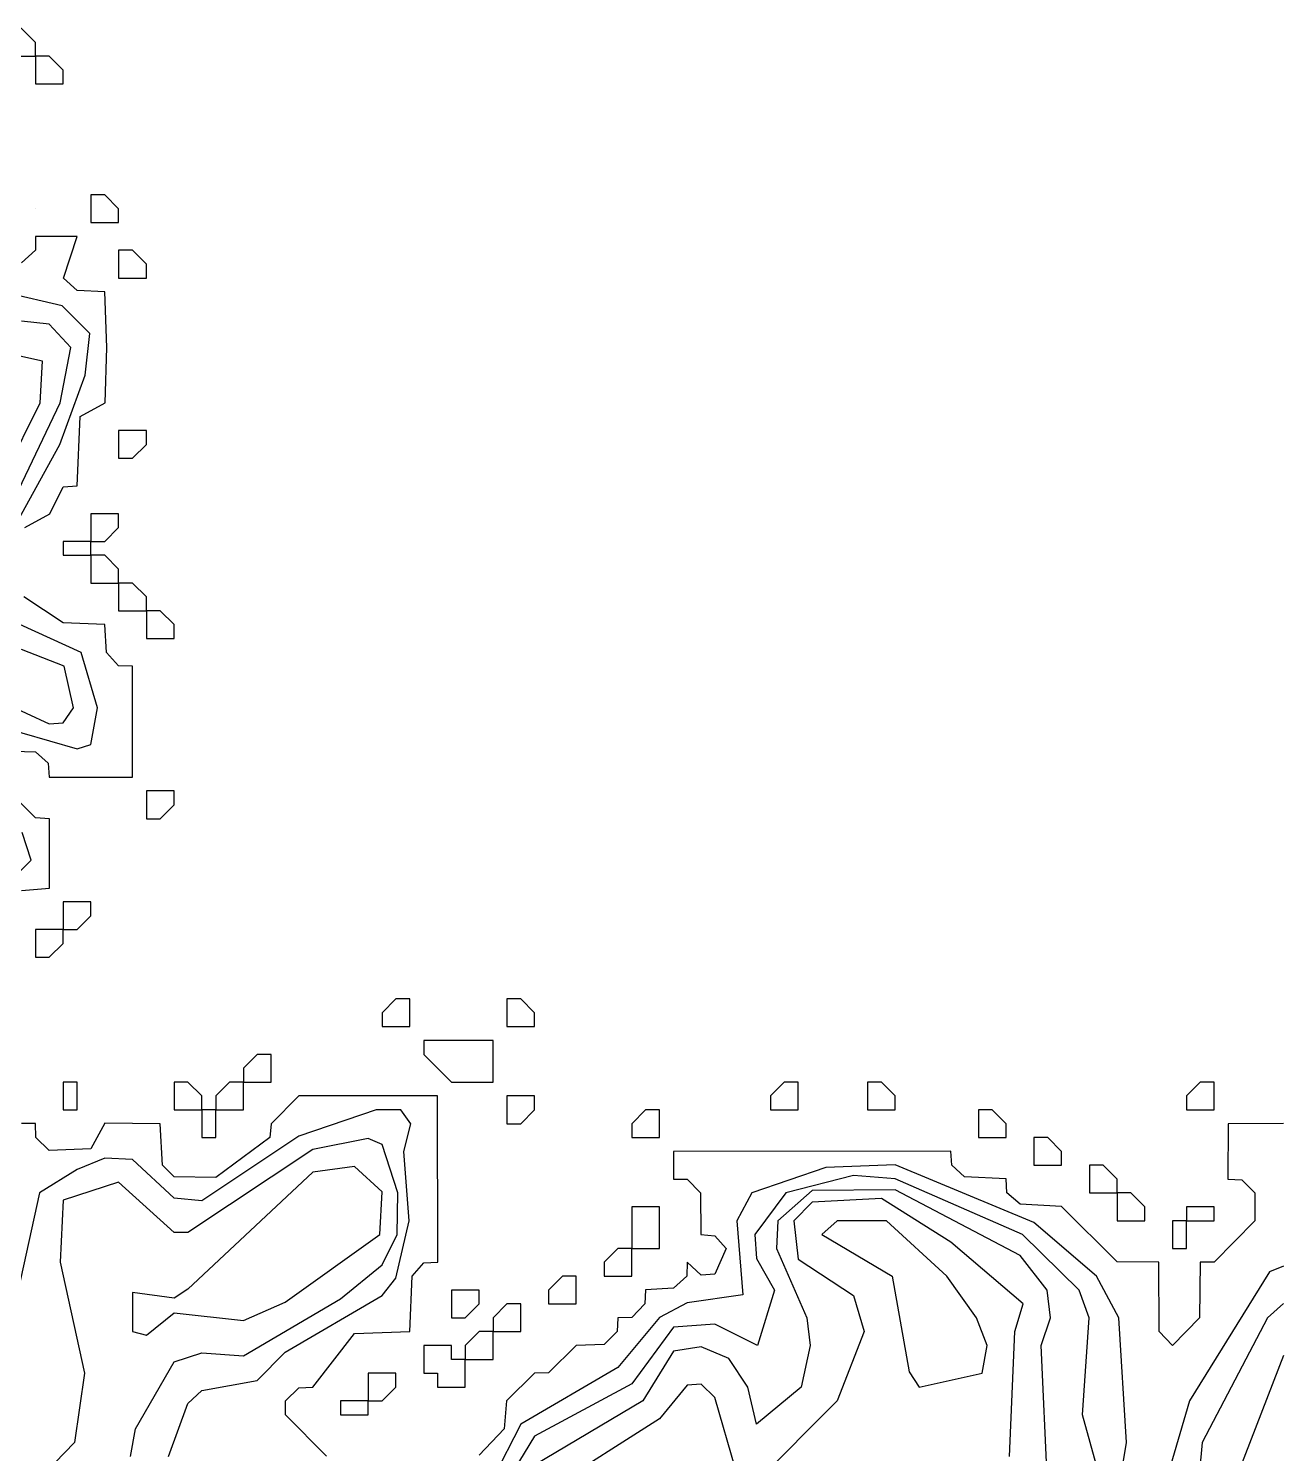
# Model space of a CAD drawing. Header units: metres. Extents: x 310028 to 360472, y 4137098 to 4159193.
# Drawn here: x 359115 to 360472, y 4149371 to 4150912 of the extents above; entities that cross this region are included whole.
import ezdxf

# ---------------------------------------------------------------- set-up
doc = ezdxf.new("R2010")
doc.units = ezdxf.units.M
for name, color, linetype in [('COAST', 5, 'Continuous'), ('CONTOUR', 254, 'Continuous'), ('CONTOUR_INDEX', 33, 'Continuous')]:
    doc.layers.add(name, color=color, linetype=linetype)

msp = doc.modelspace()

# ---------------------------------------------------------------- linework, layer by layer
at = {"layer": 'COAST'}
for points in [[(359092.5, 4150882.5), (359122.5, 4150882.5), (359122.5, 4150897.5), (359107.5, 4150912.5), (359092.5, 4150912.5), (359092.5, 4150882.5)], [(359122.5, 4150852.5), (359152.5, 4150852.5), (359152.5, 4150867.5), (359137.5, 4150882.5), (359122.5, 4150882.5), (359122.5, 4150852.5)], [(359182.5, 4150702.5), (359212.5, 4150702.5), (359212.5, 4150717.5), (359197.5, 4150732.5), (359182.5, 4150732.5), (359182.5, 4150702.5)], [(359122.5, 4150717.5), (359122.5, 4150717.5)], [(359111, 4150372.5), (359137.9, 4150387.5), (359152.5, 4150416.6), (359167.7, 4150417.5), (359171, 4150492.5), (359198, 4150507.5), (359199.7, 4150567.5), (359197.7, 4150627.5), (359167.5, 4150629.1), (359152.8, 4150642.5), (359167.5, 4150687.5), (359122.5, 4150687.5), (359122.4, 4150672.5), (359107.5, 4150658.8)], [(359212.5, 4150642.5), (359242.5, 4150642.5), (359242.5, 4150657.5), (359227.5, 4150672.5), (359212.5, 4150672.5), (359212.5, 4150642.5)], [(359212.5, 4150462.5), (359212.5, 4150447.5), (359227.5, 4150447.5), (359242.5, 4150462.5), (359242.5, 4150477.5), (359212.5, 4150477.5), (359212.5, 4150462.5)], [(359182.5, 4150372.5), (359182.5, 4150357.5), (359197.5, 4150357.5), (359212.5, 4150372.5), (359212.5, 4150387.5), (359182.5, 4150387.5), (359182.5, 4150372.5)], [(359152.5, 4150342.5), (359182.5, 4150342.5), (359182.5, 4150357.5), (359152.5, 4150357.5), (359152.5, 4150342.5)], [(359182.5, 4150312.5), (359212.5, 4150312.5), (359212.5, 4150327.5), (359197.5, 4150342.5), (359182.5, 4150342.5), (359182.5, 4150312.5)], [(359212.5, 4150282.5), (359242.5, 4150282.5), (359242.5, 4150297.5), (359227.5, 4150312.5), (359212.5, 4150312.5), (359212.5, 4150282.5)], [(359062.5, 4150131.5), (359122.5, 4150129.8), (359136.4, 4150117.5), (359137.5, 4150102.3), (359227.5, 4150102.3), (359227.5, 4150222.5), (359212.5, 4150222.9), (359199.3, 4150237.5), (359197.5, 4150267.8), (359152.5, 4150269.4), (359109.8, 4150297.5)], [(359242.5, 4150252.5), (359272.5, 4150252.5), (359272.5, 4150267.5), (359257.5, 4150282.5), (359242.5, 4150282.5), (359242.5, 4150252.5)], [(359107.5, 4149979.7), (359137.8, 4149982.5), (359137.7, 4150057.5), (359122.5, 4150058.6), (359092.5, 4150088.2)], [(359242.5, 4150072.5), (359242.5, 4150057.5), (359257.5, 4150057.5), (359272.5, 4150072.5), (359272.5, 4150087.5), (359242.5, 4150087.5), (359242.5, 4150072.5)], [(359152.5, 4149952.5), (359152.5, 4149937.5), (359167.5, 4149937.5), (359182.5, 4149952.5), (359182.5, 4149967.5), (359152.5, 4149967.6), (359152.5, 4149952.5)], [(359122.5, 4149922.5), (359122.5, 4149907.5), (359137.5, 4149907.5), (359152.5, 4149922.5), (359152.5, 4149937.5), (359122.5, 4149937.5), (359122.5, 4149922.5)], [(359497.5, 4149832.5), (359527.5, 4149832.5), (359527.5, 4149862.5), (359512.5, 4149862.5), (359497.5, 4149847.5), (359497.5, 4149832.5)], [(359632.5, 4149832.5), (359662.5, 4149832.5), (359662.5, 4149847.5), (359647.5, 4149862.5), (359632.5, 4149862.5), (359632.5, 4149832.5)], [(359572.4, 4149772.5), (359617.5, 4149772.4), (359617.6, 4149817.5), (359542.5, 4149817.5), (359542.5, 4149802.5), (359572.4, 4149772.5)], [(359347.5, 4149772.5), (359377.5, 4149772.5), (359377.5, 4149802.5), (359362.5, 4149802.5), (359347.5, 4149787.5), (359347.5, 4149772.5)], [(359152.5, 4149742.5), (359167.5, 4149742.5), (359167.5, 4149772.5), (359152.5, 4149772.5), (359152.5, 4149742.5)], [(359272.5, 4149742.5), (359302.5, 4149742.5), (359302.5, 4149757.5), (359287.5, 4149772.5), (359272.5, 4149772.5), (359272.5, 4149742.5)], [(359317.5, 4149742.5), (359347.5, 4149742.5), (359347.5, 4149772.5), (359332.5, 4149772.5), (359317.5, 4149757.5), (359317.5, 4149742.5)], [(359917.5, 4149742.5), (359947.5, 4149742.5), (359947.5, 4149772.5), (359932.5, 4149772.5), (359917.5, 4149757.5), (359917.5, 4149742.5)], [(360022.5, 4149742.5), (360052.5, 4149742.5), (360052.5, 4149757.5), (360037.5, 4149772.5), (360022.5, 4149772.5), (360022.5, 4149742.5)], [(360367.5, 4149742.5), (360397.5, 4149742.5), (360397.5, 4149772.5), (360382.5, 4149772.5), (360367.5, 4149757.5), (360367.5, 4149742.5)], [(359437.5, 4149367.7), (359392.8, 4149412.5), (359393.1, 4149427.5), (359407.5, 4149441.8), (359422.5, 4149442.4), (359467.5, 4149500.5), (359527.6, 4149502.5), (359530.1, 4149562.5), (359542.5, 4149576.8), (359557.6, 4149577.5), (359557.5, 4149757.8), (359407.5, 4149757.7), (359377.4, 4149727.5), (359376.1, 4149712.5), (359317.5, 4149669.1), (359272.5, 4149669.9), (359260.1, 4149682.5), (359257.5, 4149727.5), (359197.5, 4149727.9), (359182.5, 4149700.3), (359137.5, 4149698.5), (359122.8, 4149712.5), (359122.5, 4149727.6), (359107.5, 4149727.6)], [(359632.5, 4149742.5), (359632.5, 4149727.5), (359647.5, 4149727.5), (359662.5, 4149742.5), (359662.5, 4149757.5), (359632.5, 4149757.5), (359632.5, 4149742.5)], [(359302.5, 4149712.5), (359317.6, 4149712.5), (359317.5, 4149742.5), (359302.5, 4149742.5), (359302.5, 4149712.5)], [(359767.5, 4149712.5), (359797.5, 4149712.5), (359797.5, 4149742.5), (359782.5, 4149742.5), (359767.5, 4149727.5), (359767.5, 4149712.5)], [(360142.5, 4149712.5), (360172.5, 4149712.5), (360172.5, 4149727.5), (360157.5, 4149742.5), (360142.5, 4149742.5), (360142.5, 4149712.5)], [(360472.5, 4149727.6), (360412.5, 4149727.5), (360412.4, 4149667.5), (360427.5, 4149666.9), (360441.4, 4149652.5), (360441.4, 4149622.5), (360397.5, 4149577.7), (360382.5, 4149577.5), (360381.8, 4149517.5), (360352.5, 4149487.5), (360338, 4149502.5), (360337.5, 4149577.6), (360292.5, 4149578), (360232.5, 4149637.9), (360187.5, 4149640.5), (360173.4, 4149652.5), (360172.5, 4149667.7), (360127.5, 4149670.1), (360113.9, 4149682.5), (360112.5, 4149697.8), (359812.5, 4149697.5), (359812.5, 4149667.5), (359827.5, 4149667.4), (359841.9, 4149652.5), (359842.3, 4149607.5), (359857.5, 4149606.3), (359869.5, 4149592.5), (359857.5, 4149564.5), (359842.5, 4149563.7), (359827.5, 4149577.5), (359827.1, 4149562.5), (359812.5, 4149549.4), (359782.5, 4149547.6), (359781.8, 4149532.5), (359767.5, 4149517.8), (359752.5, 4149517.5), (359751.6, 4149502.5), (359737.5, 4149488.6), (359707.5, 4149487.5), (359677.5, 4149458), (359662.5, 4149457.7), (359631.9, 4149427.5), (359629.4, 4149397.5), (359602.5, 4149368.9)], [(360202.5, 4149682.5), (360232.5, 4149682.5), (360232.5, 4149697.5), (360217.5, 4149712.5), (360202.5, 4149712.5), (360202.5, 4149682.5)], [(360262.5, 4149652.5), (360292.5, 4149652.5), (360292.5, 4149667.5), (360277.5, 4149682.5), (360262.5, 4149682.5), (360262.5, 4149652.5)], [(360292.5, 4149622.5), (360322.5, 4149622.5), (360322.5, 4149637.5), (360307.5, 4149652.5), (360292.5, 4149652.5), (360292.5, 4149622.5)], [(359767.5, 4149592.5), (359797.5, 4149592.5), (359797.5, 4149637.5), (359767.5, 4149637.5), (359767.5, 4149592.5)], [(360367.5, 4149622.5), (360397.5, 4149622.5), (360397.5, 4149637.5), (360367.5, 4149637.5), (360367.5, 4149622.5)], [(360352.5, 4149592.5), (360367.5, 4149592.5), (360367.5, 4149622.5), (360352.5, 4149622.5), (360352.5, 4149592.5)], [(359737.5, 4149562.5), (359767.5, 4149562.5), (359767.5, 4149592.5), (359752.5, 4149592.5), (359737.5, 4149577.5), (359737.5, 4149562.5)], [(359677.5, 4149532.5), (359707.5, 4149532.5), (359707.5, 4149562.5), (359692.5, 4149562.5), (359677.5, 4149547.5), (359677.5, 4149532.5)], [(359572.5, 4149532.5), (359572.5, 4149517.5), (359587.5, 4149517.5), (359602.5, 4149532.5), (359602.5, 4149547.5), (359572.5, 4149547.5), (359572.5, 4149532.5)], [(359617.5, 4149502.5), (359647.5, 4149502.5), (359647.5, 4149532.5), (359632.5, 4149532.5), (359617.5, 4149517.5), (359617.5, 4149502.5)], [(359587.5, 4149472.5), (359617.5, 4149472.5), (359617.5, 4149502.5), (359602.5, 4149502.5), (359587.5, 4149487.5), (359587.5, 4149472.5)], [(359557.5, 4149442.5), (359587.5, 4149442.5), (359587.5, 4149472.5), (359572.5, 4149472.5), (359572.5, 4149487.5), (359542.5, 4149487.5), (359542.5, 4149457.5), (359557.5, 4149457.5), (359557.5, 4149442.5)], [(359482.5, 4149442.5), (359482.5, 4149427.5), (359497.5, 4149427.5), (359512.5, 4149442.5), (359512.5, 4149457.5), (359482.5, 4149457.5), (359482.5, 4149442.5)], [(359452.5, 4149412.5), (359482.5, 4149412.5), (359482.5, 4149427.5), (359452.5, 4149427.5), (359452.5, 4149412.5)]]:
    msp.add_lwpolyline(points, dxfattribs=at)
at = {"layer": 'CONTOUR'}
for points, elevation in [([(359099.4, 4150372.5), (359148.7, 4150462.5), (359176.3, 4150537.5), (359181.2, 4150582.5), (359151.3, 4150612.5), (359092.5, 4150626.1)], 10), ([(359070.3, 4150342.5), (359149.1, 4150507.5), (359160.7, 4150567.5), (359137.5, 4150592.7), (359107.5, 4150595.9)], 20), ([(359053.1, 4150357.5), (359127.6, 4150507.5), (359130.1, 4150552.5), (359092.5, 4150560.9)], 30), ([(359077.5, 4150159.1), (359167.5, 4150133.1), (359182.5, 4150137.8), (359189.5, 4150177.5), (359171.8, 4150237.5), (359105.6, 4150267.5)], 10), ([(359062.5, 4150194.6), (359137.5, 4150160.3), (359152.5, 4150161.1), (359163.7, 4150177.5), (359153.7, 4150222.5), (359107.5, 4150240.7)], 20), ([(359092.5, 4149987.3), (359117.8, 4150012.5), (359108.2, 4150042.5)], 10), ([(359266.4, 4149367.5), (359287.5, 4149424.8), (359302.5, 4149438.8), (359362.5, 4149449.5), (359392.5, 4149480.4), (359497.5, 4149541.5), (359512.5, 4149560.4), (359526.8, 4149622.5), (359520.9, 4149697.5), (359528.5, 4149727.5), (359517.6, 4149742.5), (359490.9, 4149742.5), (359407.5, 4149714.1), (359302.5, 4149644.2), (359272.5, 4149647), (359227.5, 4149688.9), (359197.5, 4149690.1), (359167.5, 4149678), (359126.8, 4149652.5), (359103.7, 4149547.5)], 10), ([(359225.4, 4149367.5), (359230.6, 4149397.5), (359272.5, 4149469.7), (359302.5, 4149479.7), (359347.5, 4149476.2), (359452.5, 4149537.9), (359497.5, 4149574.8), (359513.9, 4149607.5), (359514.4, 4149652.5), (359497.5, 4149704.9), (359482.5, 4149711.6), (359422.5, 4149699.7), (359287.5, 4149609.8), (359272.5, 4149609.8), (359212.5, 4149664.3), (359152.5, 4149644.8), (359149.1, 4149577.5), (359175.6, 4149457.5), (359164.8, 4149382.5), (359122.5, 4149338.9)], 20), ([(359227.4, 4149502.5), (359242.5, 4149498.7), (359272.5, 4149522.8), (359347.5, 4149514.7), (359392.5, 4149534.2), (359494.9, 4149607.5), (359497.5, 4149653.9), (359467.5, 4149681.2), (359422.5, 4149675), (359287.5, 4149548.5), (359272.5, 4149538.6), (359227.5, 4149544.9), (359227.4, 4149502.5)], 30), ([(360292.5, 4149321.4), (360302.7, 4149382.5), (360294.3, 4149517.5), (360270.2, 4149562.5), (360202.5, 4149620.5), (360052.5, 4149683), (359977.5, 4149680), (359897.5, 4149652.5), (359881.1, 4149622.5), (359887.5, 4149542.2), (359827.5, 4149533.7), (359797.5, 4149517.7), (359752.5, 4149463.8), (359647.5, 4149402.3), (359617.5, 4149343.8)], 10), ([(360271.5, 4149352.5), (360255.2, 4149412.5), (360262.4, 4149517.5), (360251.6, 4149547.5), (360190.1, 4149607.5), (360052.5, 4149668), (360007.5, 4149671.3), (359934.1, 4149652.5), (359900.6, 4149607.5), (359902.5, 4149581.5), (359921.9, 4149547.5), (359903.5, 4149487.5), (359857.5, 4149510.6), (359812.5, 4149507.3), (359767.5, 4149446), (359662.5, 4149389.3), (359617.5, 4149315.9)], 20), ([(360217.3, 4149337.5), (360210.2, 4149487.5), (360220.6, 4149517.5), (360217, 4149547.5), (360187.5, 4149584.8), (360052.5, 4149655.8), (359962.5, 4149655.3), (359925.4, 4149622.5), (359924, 4149592.5), (359956.9, 4149517.5), (359960.6, 4149487.5), (359950.8, 4149442.5), (359902.5, 4149402.5), (359893, 4149442.5), (359872.5, 4149473.4), (359842.5, 4149486.2), (359812.5, 4149481.2), (359779.6, 4149427.5), (359662.5, 4149358.1)], 30), ([(360176.3, 4149367.5), (360181.9, 4149502.5), (360190.9, 4149532.5), (360112.5, 4149599.4), (360037.5, 4149646.4), (359962.5, 4149642.7), (359942.8, 4149622.5), (359947.5, 4149580.9), (360007.5, 4149541.6), (360018.8, 4149502.5), (359989.6, 4149427.5), (359902.5, 4149340)], 40), ([(360472.5, 4149573.2), (360457.5, 4149567.2), (360370.9, 4149427.5), (360337.5, 4149314.3)], 10), ([(360472.5, 4149532.8), (360455.3, 4149517.5), (360384.6, 4149382.5), (360376.2, 4149292.5)], 20), ([(360472.5, 4149476.6), (360413, 4149322.5)], 30), ([(359880.1, 4149352.5), (359857.5, 4149431.2), (359842.5, 4149445.5), (359827.5, 4149444.5), (359797.5, 4149408), (359677.5, 4149331.7)], 40)]:
    msp.add_lwpolyline(points, dxfattribs=dict(at, elevation=elevation))
at = {"layer": 'CONTOUR_INDEX', "elevation": 50}
msp.add_lwpolyline([(360078.3, 4149442.5), (360146.4, 4149457.5), (360152, 4149487.5), (360140.3, 4149517.5), (360108.5, 4149562.5), (360043, 4149622.5), (359989.8, 4149622.5), (359973.1, 4149607.5), (360049.3, 4149562.5), (360067.5, 4149458.9), (360078.3, 4149442.5)], dxfattribs=at)

doc.saveas('drawing.dxf')
